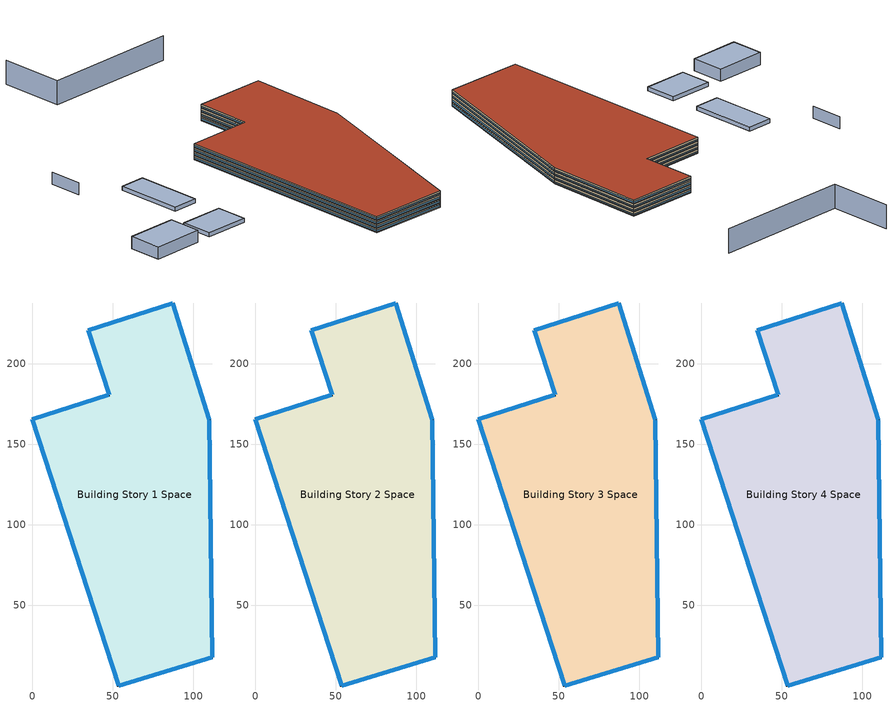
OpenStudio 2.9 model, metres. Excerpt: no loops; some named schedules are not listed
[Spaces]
Building Story 1 Space
 floor ground: 109.88,165.12 111.61,17.73 53.73,0 0,165.55 47.59,180.88 34.63,220.81 87.23,237.76 z0
 wall outside: 111.61,17.73 109.88,165.12 87.23,237.76 34.63,220.81 47.59,180.88 0,165.55 53.73,0 111.61,17.73 z0:3
 window: 53.75,0.01 111.58,17.72 / 111.61,17.76 109.88,165.09 / 0.01,165.52 53.72,0.02 / 34.64,220.79 47.58,180.9 / 47.56,180.87 0.02,165.55 / 87.2,237.75 34.65,220.82 / 109.87,165.14 87.24,237.73 z0.76:1.66
 ceiling adiabatic (Typical IEAD Roof R-31.25): 87.23,237.76 34.63,220.81 47.59,180.88 0,165.55 53.73,0 111.61,17.73 109.88,165.12 z3
Building Story 2 Space
 floor adiabatic (Typical Interior Floor): 109.88,165.12 111.61,17.73 53.73,0 0,165.55 47.59,180.88 34.63,220.81 87.23,237.76 z3
 wall outside: 111.61,17.73 109.88,165.12 87.23,237.76 34.63,220.81 47.59,180.88 0,165.55 53.73,0 111.61,17.73 z3:6
 window: 111.61,17.76 109.88,165.09 / 53.75,0.01 111.58,17.72 / 47.56,180.87 0.02,165.55 / 0.01,165.52 53.72,0.02 / 109.87,165.14 87.24,237.73 / 87.2,237.75 34.65,220.82 / 34.64,220.79 47.58,180.9 z3.76:4.66
 ceiling adiabatic (Typical Interior Ceiling): 87.23,237.76 34.63,220.81 47.59,180.88 0,165.55 53.73,0 111.61,17.73 109.88,165.12 z6
Building Story 3 Space
 floor adiabatic (Typical Insulated Carpeted 8in Slab Floor): 109.88,165.12 111.61,17.73 53.73,0 0,165.55 47.59,180.88 34.63,220.81 87.23,237.76 z6
 wall outside: 111.61,17.73 109.88,165.12 87.23,237.76 34.63,220.81 47.59,180.88 0,165.55 53.73,0 111.61,17.73 z6:9
 window: 111.61,17.76 109.88,165.09 / 53.75,0.01 111.58,17.72 / 34.64,220.79 47.58,180.9 / 87.2,237.75 34.65,220.82 / 109.87,165.14 87.24,237.73 / 47.56,180.87 0.02,165.55 / 0.01,165.52 53.72,0.02 z6.76:7.66
 ceiling adiabatic (Typical IEAD Roof R-31.25): 87.23,237.76 34.63,220.81 47.59,180.88 0,165.55 53.73,0 111.61,17.73 109.88,165.12 z9
Building Story 4 Space
 floor adiabatic (Typical Interior Floor): 109.88,165.12 111.61,17.73 53.73,0 0,165.55 47.59,180.88 34.63,220.81 87.23,237.76 z9
 wall outside: 111.61,17.73 109.88,165.12 87.23,237.76 34.63,220.81 47.59,180.88 0,165.55 53.73,0 111.61,17.73 z9:12
 window: 0.01,165.52 53.72,0.02 / 34.64,220.79 47.58,180.9 / 111.61,17.76 109.88,165.09 / 53.75,0.01 111.58,17.72 / 47.56,180.87 0.02,165.55 / 109.87,165.14 87.24,237.73 / 87.2,237.75 34.65,220.82 z9.76:10.66
 roof outside: 87.23,237.76 34.63,220.81 47.59,180.88 0,165.55 53.73,0 111.61,17.73 109.88,165.12 z12
shading: -96.7,150.22 -104.57,174.1 / -98.57,30.41 -61.58,42.53 / -61.58,42.53 -69.46,66.41 / -69.46,66.41 -106.45,54.29 / -106.45,54.29 -98.57,30.41 z0:9; -25.84,80.27 -58.14,69.69 / -58.14,69.69 -50.6,46.85 / -50.6,46.85 -18.3,57.43 / -18.3,57.43 -25.84,80.27 / -51.51,95.22 -32.75,101.37 / -32.75,101.37 -48.51,149.12 / -48.51,149.12 -67.26,142.98 / -67.26,142.98 -51.51,95.22 z0:3; -55.19,335.85 -39.94,289.65 / -39.94,289.65 58.52,321.9 z0:18; -61.58,42.53 -98.57,30.41 -106.45,54.29 -69.46,66.41 z0; -69.46,66.41 -106.45,54.29 -98.57,30.41 -61.58,42.53 z9; -50.6,46.85 -58.14,69.69 -25.84,80.27 -18.3,57.43 z0; -18.3,57.43 -25.84,80.27 -58.14,69.69 -50.6,46.85 z3; -32.75,101.37 -51.51,95.22 -67.26,142.98 -48.51,149.12 z0; -48.51,149.12 -67.26,142.98 -51.51,95.22 -32.75,101.37 z3
[Site]
Buffalo Niagara Intl Ap_NY_USA: Latitude {deg}=42.8132; Longitude {deg}=-78.8479; Time Zone {hr}=-5; Elevation {m}=215; Terrain=City
[Site:WaterMainsTemperature]
Calculation Method=Correlation; Annual Average Outdoor Air Temperature {C}=8.96667; Maximum Difference In Monthly Average Outdoor Air Temperatures {deltaC}=26.2
[SizingPeriod:DesignDay] Barometric Pressure {Pa}=98769; Sky Clearness=0; Rain Indicator=0; Snow Indicator=0; Day of Month=21; Daylight Saving Time Indicator=0; Humidity Indicating Type=Wetbulb; Dry-Bulb Temperature Range Modifier Type=DefaultMultipliers
Name | Maximum Dry-Bulb Temperature {C} | Daily Dry-Bulb Temperature Range {deltaC} | Humidity Indicating Conditions at Maximum Dry-Bulb | Wind Speed {m/s} | Wind Direction {deg} | Month | Day Type | Solar Model Indicator | ASHRAE Taub | ASHRAE Taud
Buffalo Niagara Intl Ap Ann Clg .4% Condns DB=>MWB 1 | 30.3 | 9.3 | 21.8 | 5.7 | 240 | 7 | SummerDesignDay | ASHRAETau | 0.462 | 2.001
Buffalo Niagara Intl Ap Ann Clg .4% Condns WB=>MDB 1 | 27.8 | 9.3 | 23.8 | 5.7 | 240 | 7 | SummerDesignDay | ASHRAETau | 0.462 | 2.001
Buffalo Niagara Intl Ap Ann Htg 99.6% Condns DB 1 | -16.3 | 0 | -16.3 | 5.1 | 270 | 1 | WinterDesignDay | ASHRAEClearSky
[ClimateZones]
Climate Zone Institution Name 1=ASHRAE; Climate Zone Document Name 1=ANSI/ASHRAE Standard 169; Climate Zone Document Year 1=2006; Climate Zone Value 1=6A
[Site:GroundTemperature:BuildingSurface]
19.527, 19.502, 19.536, 19.598, 20.002, 21.64, 22.225, 22.375, 21.449, 20.121, 19.802, 19.633
[Building]
Mixed_use 1: Nominal Floor to Floor Height {m}=3; Default Construction Set=Res 90.1-2013 - Office - ASHRAE 169-2013-6A; Standards Number of Stories=4; Standards Number of Above Ground Stories=4; Standards Building Type=FullServiceRestaurant
[DefaultConstructionSet]
Res 90.1-2013 - Office - ASHRAE 169-2013-6A: Default Exterior Surface Constructions=Default Surface Constructions 1; Default Interior Surface Constructions=Default Surface Constructions 2; Default Ground Contact Surface Constructions=Default Surface Constructions 3; Default Exterior SubSurface Constructions=Default Sub Surface Constructions 1; Default Interior SubSurface Constructions=Default Sub Surface Constructions 2; Interior Partition Construction=Typical Interior Partition
[DefaultSurfaceConstructions]
Name | Floor Construction | Wall Construction | Roof Ceiling Construction
Default Surface Constructions 1 | Typical Insulated Exterior Mass Floor R-19.61 | Typical Insulated Exterior Mass Wall R-12.5 | Typical IEAD Roof R-31.25
Default Surface Constructions 2 | Typical Interior Floor | Typical Interior Wall | Typical Interior Ceiling
Default Surface Constructions 3 | Typical Insulated Carpeted 8in Slab Floor | Typical Insulated Basement Mass Wall
[Construction]
Typical Insulated Exterior Mass Floor R-19.61: Typical Insulation R-17.04, 4 in. Normalweight Concrete Floor, Typical Carpet Pad
Typical Insulated Exterior Mass Wall R-12.5: 1IN Stucco, 8IN CONCRETE HW RefBldg, Typical Insulation R-10.11, 1/2IN Gypsum
Typical IEAD Roof R-31.25: Roof Membrane, Typical Insulation R-30.13, Metal Roof Surface
Typical Interior Floor: 100mm Normalweight concrete floor, CP02 CARPET PAD
Typical Interior Wall: G01 13mm gypsum board, G01 13mm gypsum board
Typical Interior Ceiling: CP02 CARPET PAD, 100mm Normalweight concrete floor
Typical Insulated Carpeted 8in Slab Floor: 8 in. Normalweight Concrete Floor, Typical Carpet Pad
Typical Insulated Basement Mass Wall: 8 in. Concrete Block Basement Wall
U 0.48 SHGC 0.40 Dbl Ref-D Clr 6mm/13mm: REF D CLEAR 6MM, AIR 13MM, CLEAR 6MM
Typical Insulated Metal Door R-2.0: F08 Metal surface, Typical Insulation R-1.15
U 0.44 SHGC 0.26 Dbl Ref-B-H Clr 6mm/13mm Air: REF B CLEAR HI 6MM, AIR 13MM, CLEAR 6MM
Typical Overhead Door R-2.0: Typical Insulation R-1.15 1
Window_U_0.50_SHGC_0.40_Skylight_Frame_Width_0.430_in: Glass_2052_LayerAvg, Gap_1_W_0_0038, Glass_2027F_LayerAvg
Typical Interior Window: Clear 3mm
Typical Interior Door; Typical Interior Partition: G05 25mm wood
InteriorFurnishings 1: Std Wood 6inch 1
InteriorFurnishings 2: Std Wood 6inch 2
[Material:NoMass] Roughness=Smooth; Thermal Absorptance=0.9; Solar Absorptance=0.7
Name | Thermal Resistance {m2-K/W} | Visible Absorptance
Typical Insulation R-17.04 | 3.00072 | 0.7
Typical Carpet Pad; CP02 CARPET PAD | 0.21648 | 0.8
Typical Insulation R-10.11 | 1.78074 | 0.7
Typical Insulation R-30.13 | 5.30668 | 0.7
Typical Insulation R-1.15 | 0.202509 | 0.7
Typical Insulation R-1.15 1 | 0.202527 | 0.7
[Material]
Name | Roughness | Thickness {m} | Conductivity {W/m-K} | Density {kg/m3} | Specific Heat {J/kg-K} | Thermal Absorptance | Solar Absorptance | Visible Absorptance
4 in. Normalweight Concrete Floor | MediumRough | 0.1016 | 2.31 | 2322 | 832 | 0.9 | 0.7 | 0.7
1IN Stucco | Smooth | 0.0253 | 0.6918 | 1858 | 837 | 0.9 | 0.7 | 0.92
8IN CONCRETE HW RefBldg | Rough | 0.2032 | 1.311 | 2240 | 836.8 | 0.9 | 0.7 | 0.7
1/2IN Gypsum | Smooth | 0.0127 | 0.16 | 784.9 | 830 | 0.9 | 0.4 | 0.4
Roof Membrane | VeryRough | 0.0095 | 0.16 | 1121.29 | 1460 | 0.9 | 0.7 | 0.7
Metal Roof Surface; F08 Metal surface | Smooth | 0.0008 | 45.28 | 7824 | 500 | 0.9 | 0.7 | 0.7
100mm Normalweight concrete floor | MediumRough | 0.1016 | 2.31045 | 2322 | 832.557 |  | 0 | 0
G01 13mm gypsum board | Smooth | 0.0127 | 0.160031 | 800.001 | 1090.73 | 0.9 | 0.7 | 0.5
8 in. Normalweight Concrete Floor | MediumRough | 0.2032 | 2.31 | 2322 | 832 | 0.9 | 0.7 | 0.7
8 in. Concrete Block Basement Wall | MediumRough | 0.2032 | 1.326 | 1842 | 912 | 0.9 | 0.7 | 0.7
G05 25mm wood | MediumSmooth | 0.0254 | 0.15 | 608 | 1630 | 0.9 | 0.5 | 0.5
Std Wood 6inch 1; Std Wood 6inch 2 | MediumSmooth | 0.15 | 0.12 | 540 | 1210 | 0.9 | 0.7 | 0.7
[DefaultSubSurfaceConstructions]
Name | Fixed Window Construction | Operable Window Construction | Door Construction | Glass Door Construction | Overhead Door Construction | Skylight Construction | Tubular Daylight Dome Construction | Tubular Daylight Diffuser Construction
Default Sub Surface Constructions 1 | U 0.48 SHGC 0.40 Dbl Ref-D Clr 6mm/13mm | U 0.48 SHGC 0.40 Dbl Ref-D Clr 6mm/13mm | Typical Insulated Metal Door R-2.0 | U 0.44 SHGC 0.26 Dbl Ref-B-H Clr 6mm/13mm Air | Typical Overhead Door R-2.0 | Window_U_0.50_SHGC_0.40_Skylight_Frame_Width_0.430_in | Typical Interior Window | Typical Interior Window
Default Sub Surface Constructions 2 | Typical Interior Window | Typical Interior Window | Typical Interior Door
[WindowMaterial:Glazing] Optical Data Type=SpectralAverage; Infrared Transmittance at Normal Incidence=0; Dirt Correction Factor for Solar and Visible Transmittance=1; Solar Diffusing=No
Name | Thickness {m} | Solar Transmittance at Normal Incidence | Front Side Solar Reflectance at Normal Incidence | Back Side Solar Reflectance at Normal Incidence | Visible Transmittance at Normal Incidence | Front Side Visible Reflectance at Normal Incidence | Back Side Visible Reflectance at Normal Incidence | Front Side Infrared Hemispherical Emissivity | Back Side Infrared Hemispherical Emissivity | Conductivity {W/m-K}
REF D CLEAR 6MM | 0.006 | 0.429 | 0.308 | 0.379 | 0.334 | 0.453 | 0.505 | 0.84 | 0.82 | 0.9
CLEAR 6MM | 0.006 | 0.775 | 0.071 | 0.071 | 0.881 | 0.08 | 0.08 | 0.84 | 0.84 | 0.9
REF B CLEAR HI 6MM | 0.006 | 0.24 | 0.16 | 0.32 | 0.3 | 0.16 | 0.29 | 0.84 | 0.6 | 0.9
Glass_2052_LayerAvg | 0.00837 | 0.507767 | 0.054228 | 0.0544931 | 0.586833 | 0.05805 | 0.058397 | 0.84 | 0.84 | 1
Glass_2027F_LayerAvg | 0.004 | 0.369744 | 0.470069 | 0.340935 | 0.765222 | 0.0546 | 0.073741 | 0.03675 | 0.84 | 1
Clear 3mm | 0.003 | 0.837 | 0.075 | 0.075 | 0.898 | 0.081 | 0.081 | 0.84 | 0.84 | 0.9
[WindowMaterial:Gas] Gas Type=Air
Name | Thickness {m}
AIR 13MM | 0.0127
Gap_1_W_0_0038 | 0.0038
[People:Definition] Number of People Calculation Method=People/Area; Fraction Radiant=0.3; Enable ASHRAE 55 Comfort Warnings=Yes; Mean Radiant Temperature Calculation Type=ZoneAveraged; Thermal Comfort Model Type 1=Fanger
Name | People per Space Floor Area {person/m2}
FullServiceRestaurant Dining People Definition | 0.753474
FullServiceRestaurant Kitchen People Definition; Office WholeBuilding - Lg Office People Definition | 0.0538196
[Lights:Definition] Design Level Calculation Method=Watts/Area; Fraction Radiant=0.7; Fraction Visible=0.2; Return Air Fraction=0
Name | Watts per Space Floor Area {W/m2}
FullServiceRestaurant Dining Lights Definition | 9.57988
FullServiceRestaurant Kitchen Lights Definition | 13.0243
Office WholeBuilding - Lg Office Lights Definition; Office OfficeLarge Main Data Center Lights Definition; Office OfficeLarge Data Center Lights Definition | 8.82641
[ElectricEquipment:Definition] Design Level Calculation Method=Watts/Area
Name | Watts per Space Floor Area {W/m2} | Fraction Latent | Fraction Radiant | Fraction Lost
FullServiceRestaurant Dining Elec Equip Definition | 64.9279 | 0.25 | 0.3 | 0
FullServiceRestaurant Kitchen Elec Equip Definition | 403.97 | 0.25 | 0.3 | 0.2
Office WholeBuilding - Lg Office Elec Equip Definition | 8.07007 | 0 | 0.5 | 0
Office OfficeLarge Main Data Center Elec Equip Definition | 484.376 | 0 | 0.5 | 0
Office OfficeLarge Data Center Elec Equip Definition | 215.278 | 0 | 0.5 | 0
Elevator Lights 1 - pre-normalized value was 32 W. | 0.00185166 |  | 0.5
Elevator Lift Motor 1 - pre-normalized value was 16055 W. | 0.919002 |  | 0 | 1
Elevator Fan 1 - pre-normalized value was 31 W. | 0.00177204 |  | 0.5
[DesignSpecification:OutdoorAir] Outdoor Air Method=Sum; Outdoor Air Flow per Person {m3/s-person}=0; Outdoor Air Flow Rate {m3/s}=0; Outdoor Air Flow Air Changes per Hour {1/hr}=0
Name | Outdoor Air Flow per Floor Area {m3/s-m2}
Blended OA | 0.000409087
Blended OA 1 | 0.0004318
Blended OA 2 | 0.00223022
Blended OA 3 | 0.0035814
[DefaultScheduleSet]
Story Top Blended Space Type Schedule Set; Story Mid2 Blended Space Type Schedule Set; Story Mid Blended Space Type Schedule Set; Story Ground Blended Space Type Schedule Set
[GasEquipment:Definition]
FullServiceRestaurant Kitchen Gas Equip Definition: Design Level Calculation Method=Watts/Area; Watts per Space Floor Area {W/m2}=649.246; Fraction Latent=0.1; Fraction Radiant=0.2; Fraction Lost=0.7
[SpaceInfiltration:DesignFlowRate] Schedule=Always On Discrete; Design Flow Rate Calculation Method=Flow/ExteriorArea; Constant Term Coefficient=0; Temperature Term Coefficient=0; Velocity Term Coefficient=0.224; Velocity Squared Term Coefficient=0
Name | Space or SpaceType | Flow per Exterior Surface Area {m3/s-m2}
FullServiceRestaurant Dining A  - Story Mid2 Infiltration; FullServiceRestaurant Dining C  - Story Mid2 Infiltration | Story Mid2 Blended Space Type | 7.28183e-05
FullServiceRestaurant Dining A  - Story Top Infiltration; FullServiceRestaurant Dining C  - Story Top Infiltration | Story Top Blended Space Type | 1.38719e-05
FullServiceRestaurant Dining A end_a - Story Top Infiltration; FullServiceRestaurant Dining A end_b - Story Top Infiltration; FullServiceRestaurant Dining C end_a - Story Top Infiltration; FullServiceRestaurant Dining C end_b - Story Top Infiltration | Story Top Blended Space Type | 8.30486e-07
FullServiceRestaurant Dining A end_b - Story Mid2 Infiltration; FullServiceRestaurant Dining C end_b - Story Mid2 Infiltration; FullServiceRestaurant Kitchen A end_a - Story Mid2 Infiltration; FullServiceRestaurant Kitchen C end_a - Story Mid2 Infiltration | Story Mid2 Blended Space Type | 9.65194e-06
FullServiceRestaurant Dining B end_a - Story Top Infiltration; FullServiceRestaurant Dining B end_b - Story Top Infiltration | Story Top Blended Space Type | 8.97113e-06
FullServiceRestaurant Dining B end_b - Story Mid2 Infiltration; FullServiceRestaurant Kitchen B end_a - Story Mid2 Infiltration | Story Mid2 Blended Space Type | 0.000104263
FullServiceRestaurant Kitchen A  - Story Mid2 Infiltration; FullServiceRestaurant Kitchen C  - Story Mid2 Infiltration | Story Mid2 Blended Space Type | 8.84018e-05
Office WholeBuilding - Lg Office A  - Story Ground Infiltration; Office WholeBuilding - Lg Office C  - Story Ground Infiltration | Story Ground Blended Space Type | 0.000157058
Office WholeBuilding - Lg Office A  - Story Mid Infiltration; Office WholeBuilding - Lg Office C  - Story Mid Infiltration | Story Mid Blended Space Type | 0.00016122
Office WholeBuilding - Lg Office A end_a - Story Ground Infiltration; Office WholeBuilding - Lg Office C end_a - Story Ground Infiltration | Story Ground Blended Space Type | 9.65194e-06
Office WholeBuilding - Lg Office A end_a - Story Mid Infiltration; Office WholeBuilding - Lg Office A end_b - Story Mid Infiltration; Office WholeBuilding - Lg Office C end_a - Story Mid Infiltration; Office WholeBuilding - Lg Office C end_b - Story Mid Infiltration | Story Mid Blended Space Type | 9.65194e-06
Office WholeBuilding - Lg Office B end_a - Story Ground Infiltration | Story Ground Blended Space Type | 0.000104263
Office WholeBuilding - Lg Office B end_a - Story Mid Infiltration; Office WholeBuilding - Lg Office B end_b - Story Mid Infiltration | Story Mid Blended Space Type | 0.000104263
[ElectricEquipment]
Name | Electric Equipment Definition | Space or SpaceType | Schedule | Multiplier
35 Elevator Lift Motors | Elevator Lift Motor 1 - pre-normalized value was 16055 W. | Story Ground Blended Space Type | Elevator Schedule 1 | 35
35 Elevator Fans | Elevator Fan 1 - pre-normalized value was 31 W. | Story Ground Blended Space Type | Elevator Schedule 3 | 35
35 Elevator Lights | Elevator Lights 1 - pre-normalized value was 32 W. | Story Ground Blended Space Type | Elevator Schedule 2 | 35
Office WholeBuilding - Lg Office Elec Equip 1 | Office WholeBuilding - Lg Office Elec Equip Definition | Story Ground Blended Space Type | OfficeLarge BLDG_EQUIP_SCH | 0.9474
Office OfficeLarge Data Center Elec Equip 1 | Office OfficeLarge Data Center Elec Equip Definition | Story Ground Blended Space Type | DataCenter_EQUIP_SCH | 0.0188
Office OfficeLarge Main Data Center Elec Equip 1 | Office OfficeLarge Main Data Center Elec Equip Definition | Story Ground Blended Space Type | DataCenter_EQUIP_SCH | 0.0338
Office WholeBuilding - Lg Office Elec Equip 2 | Office WholeBuilding - Lg Office Elec Equip Definition | Story Mid Blended Space Type | OfficeLarge BLDG_EQUIP_SCH | 1
FullServiceRestaurant Kitchen Elec Equip 1 | FullServiceRestaurant Kitchen Elec Equip Definition | Story Mid2 Blended Space Type | RestaurantSitDown BLDG_EQUIP_SCH | 0.5456
FullServiceRestaurant Dining Elec Equip 1 | FullServiceRestaurant Dining Elec Equip Definition | Story Mid2 Blended Space Type | RestaurantSitDown BLDG_EQUIP_SCH | 0.4544
FullServiceRestaurant Dining Elec Equip 2 | FullServiceRestaurant Dining Elec Equip Definition | Story Top Blended Space Type | RestaurantSitDown BLDG_EQUIP_SCH | 1
[Exterior:Lights:Definition]
Name | Design Level {W}
Parking Areas and Drives Def (W/ft^2) | 0.1
Building Facades Def (W/ft^2) | 0.15
Main Entries Def (W/ft) | 30
Other Doors Def (W/ft) | 20
[Exterior:Lights] Control Option=AstronomicalClock
Name | Exterior Lights Definition | Schedule | Multiplier
Parking Areas and Drives | Parking Areas and Drives Def (W/ft^2) | Schedule Ruleset 2 | 1.76885e+06
Building Facades | Building Facades Def (W/ft^2) | Schedule Ruleset 1 | 17703.4
Main Entries | Main Entries Def (W/ft) | Schedule Ruleset 2 | 75.2184
Other Doors | Other Doors Def (W/ft) | Schedule Ruleset 2 | 225.6552
[ThermostatSetpoint:DualSetpoint]
Name | Heating Setpoint Temperature Schedule | Cooling Setpoint Temperature Schedule
Story Top Blended Space Type Thermostat | RestaurantSitDown HTGSETP_SCH_NO_OPTIMUM | RestaurantSitDown CLGSETP_SCH_NO_OPTIMUM
Story Mid2 Blended Space Type Thermostat | RestaurantSitDown HTGSETP_KITCHEN_SCH_NO_OPTIMUM | RestaurantSitDown CLGSETP_KITCHEN_SCH_NO_OPTIMUM
Story Mid Blended Space Type Thermostat; Story Ground Blended Space Type Thermostat | OfficeLarge HTGSETP_SCH_YES_OPTIMUM | OfficeLarge CLGSETP_SCH_NO_SETBACK
[InternalMass:Definition] Design Level Calculation Method=SurfaceArea/Area; Surface Area per Space Floor Area=2
Name | Construction
Internal Mass Definition 2 | InteriorFurnishings 1
Internal Mass Definition 3 | InteriorFurnishings 2
[InternalMass]
Name | Internal Mass Definition | Space or SpaceType | Multiplier
FullServiceRestaurant Dining C end_b - Story Top Mass; FullServiceRestaurant Dining C end_a - Story Top Mass; FullServiceRestaurant Dining A end_a - Story Top Mass; FullServiceRestaurant Dining A end_b - Story Top Mass | Internal Mass Definition 2 | Story Top Blended Space Type | 0.00119652
FullServiceRestaurant Dining B end_a - Story Top Mass; FullServiceRestaurant Dining B end_b - Story Top Mass | Internal Mass Definition 2 | Story Top Blended Space Type | 0.0258501
FullServiceRestaurant Dining C end_b - Story Mid2 Mass; FullServiceRestaurant Kitchen C end_a - Story Mid2 Mass; FullServiceRestaurant Kitchen A end_a - Story Mid2 Mass; FullServiceRestaurant Dining A end_b - Story Mid2 Mass | Internal Mass Definition 2 | Story Mid2 Blended Space Type | 0.00119652
FullServiceRestaurant Dining B end_b - Story Mid2 Mass; FullServiceRestaurant Kitchen B end_a - Story Mid2 Mass | Internal Mass Definition 2 | Story Mid2 Blended Space Type | 0.0258501
FullServiceRestaurant Dining C  - Story Mid2 Mass; FullServiceRestaurant Dining A  - Story Mid2 Mass | Internal Mass Definition 2 | Story Mid2 Blended Space Type | 0.018054
FullServiceRestaurant Kitchen C  - Story Mid2 Mass; FullServiceRestaurant Kitchen A  - Story Mid2 Mass | Internal Mass Definition 2 | Story Mid2 Blended Space Type | 0.0219177
FullServiceRestaurant Dining B  - Story Top Mass | Internal Mass Definition 2 | Story Top Blended Space Type | 0.86357
Office WholeBuilding - Lg Office A end_b - Story Mid Mass; Office WholeBuilding - Lg Office C end_a - Story Mid Mass; Office WholeBuilding - Lg Office C end_b - Story Mid Mass; Office WholeBuilding - Lg Office A end_a - Story Mid Mass | Internal Mass Definition 2 | Story Mid Blended Space Type | 0.00119652
Office WholeBuilding - Lg Office C  - Story Mid Mass; Office WholeBuilding - Lg Office A  - Story Mid Mass | Internal Mass Definition 2 | Story Mid Blended Space Type | 0.0399717
Office WholeBuilding - Lg Office B  - Story Mid Mass | Internal Mass Definition 2 | Story Mid Blended Space Type | 0.86357
Office OfficeLarge Data Center A  - Story Ground Mass; Office OfficeLarge Data Center C  - Story Ground Mass | Internal Mass Definition 2 | Story Ground Blended Space Type | 0.000796458
Office WholeBuilding - Lg Office B end_a - Story Mid Mass; Office WholeBuilding - Lg Office B end_b - Story Mid Mass | Internal Mass Definition 2 | Story Mid Blended Space Type | 0.0258501
FullServiceRestaurant Dining A  - Story Top Mass; FullServiceRestaurant Dining C  - Story Top Mass | Internal Mass Definition 2 | Story Top Blended Space Type | 0.0399717
FullServiceRestaurant Dining B  - Story Mid2 Mass | Internal Mass Definition 2 | Story Mid2 Blended Space Type | 0.390049
Office OfficeLarge Main Data Center C  - Story Ground Mass; Office OfficeLarge Main Data Center A  - Story Ground Mass | Internal Mass Definition 2 | Story Ground Blended Space Type | 0.00143193
Office WholeBuilding - Lg Office B  - Story Ground Mass | Internal Mass Definition 2 | Story Ground Blended Space Type | 0.841277
FullServiceRestaurant Kitchen B  - Story Mid2 Mass | Internal Mass Definition 2 | Story Mid2 Blended Space Type | 0.473521
Office WholeBuilding - Lg Office A  - Story Ground Mass; Office WholeBuilding - Lg Office C  - Story Ground Mass | Internal Mass Definition 2 | Story Ground Blended Space Type | 0.0389399
Office WholeBuilding - Lg Office B end_a - Story Ground Mass | Internal Mass Definition 2 | Story Ground Blended Space Type | 0.0258501
Office OfficeLarge Main Data Center B  - Story Ground Mass | Internal Mass Definition 2 | Story Ground Blended Space Type | 0.0309361
Office WholeBuilding - Lg Office C end_a - Story Ground Mass; Office WholeBuilding - Lg Office A end_a - Story Ground Mass | Internal Mass Definition 2 | Story Ground Blended Space Type | 0.00119652
Office OfficeLarge Data Center B  - Story Ground Mass | Internal Mass Definition 2 | Story Ground Blended Space Type | 0.0172071
Building Story 2 Space Mass | Internal Mass Definition 3 | Building Story 2 Space | 1
Building Story 4 Space Mass | Internal Mass Definition 3 | Building Story 4 Space | 1
Building Story 3 Space Mass | Internal Mass Definition 3 | Building Story 3 Space | 1
Building Story 1 Space Mass | Internal Mass Definition 3 | Building Story 1 Space | 1
[People] Work Efficiency Schedule=Work Efficiency Schedule; Clothing Insulation Schedule=Clothing Schedule; Air Velocity Schedule=Air Velocity Schedule
Name | People Definition | Space or SpaceType | Number of People Schedule | Activity Level Schedule | Multiplier
Office WholeBuilding - Lg Office People 1 | Office WholeBuilding - Lg Office People Definition | Story Ground Blended Space Type | OfficeLarge BLDG_OCC_SCH | OfficeLarge ACTIVITY_SCH | 0.9474
Office WholeBuilding - Lg Office People 2 | Office WholeBuilding - Lg Office People Definition | Story Mid Blended Space Type | OfficeLarge BLDG_OCC_SCH | OfficeLarge ACTIVITY_SCH | 1
FullServiceRestaurant Kitchen People 1 | FullServiceRestaurant Kitchen People Definition | Story Mid2 Blended Space Type | RestaurantSitDown BLDG_OCC_SCH | RestaurantSitDown ACTIVITY_SCH | 0.5456
FullServiceRestaurant Dining People 1 | FullServiceRestaurant Dining People Definition | Story Mid2 Blended Space Type | RestaurantSitDown BLDG_OCC_SCH | RestaurantSitDown ACTIVITY_SCH | 0.4544
FullServiceRestaurant Dining People 2 | FullServiceRestaurant Dining People Definition | Story Top Blended Space Type | RestaurantSitDown BLDG_OCC_SCH | RestaurantSitDown ACTIVITY_SCH | 1
[Lights] Fraction Replaceable=1
Name | Lights Definition | Space or SpaceType | Schedule | Multiplier
Office WholeBuilding - Lg Office Lights 1 | Office WholeBuilding - Lg Office Lights Definition | Story Ground Blended Space Type | OfficeLarge BLDG_LIGHT_SCH_2013 | 0.9474
Office OfficeLarge Data Center Lights 1 | Office OfficeLarge Data Center Lights Definition | Story Ground Blended Space Type | OfficeLarge BLDG_LIGHT_SCH_2013 | 0.0188
Office OfficeLarge Main Data Center Lights 1 | Office OfficeLarge Main Data Center Lights Definition | Story Ground Blended Space Type | OfficeLarge BLDG_LIGHT_SCH_2013 | 0.0338
Office WholeBuilding - Lg Office Lights 2 | Office WholeBuilding - Lg Office Lights Definition | Story Mid Blended Space Type | OfficeLarge BLDG_LIGHT_SCH_2013 | 1
FullServiceRestaurant Kitchen Lights 1 | FullServiceRestaurant Kitchen Lights Definition | Story Mid2 Blended Space Type | RestaurantSitDown BLDG_LIGHT_KITCHEN_SCH_2010_2013 | 0.5456
FullServiceRestaurant Dining Lights 1 | FullServiceRestaurant Dining Lights Definition | Story Mid2 Blended Space Type | RestaurantSitDown BLDG_LIGHT_DINING_SCH_2013 | 0.4544
FullServiceRestaurant Dining Lights 2 | FullServiceRestaurant Dining Lights Definition | Story Top Blended Space Type | RestaurantSitDown BLDG_LIGHT_DINING_SCH_2013 | 1
[GasEquipment]
FullServiceRestaurant Kitchen Gas Equip 1: Gas Equipment Definition=FullServiceRestaurant Kitchen Gas Equip Definition; Space or SpaceType=Story Mid2 Blended Space Type; Schedule=RestaurantSitDown Rest_GAS_EQUIP_SCH; Multiplier=0.5456
[SpaceType]
Name | Default Schedule Set | Design Specification Outdoor Air Object | Standards Building Type | Standards Space Type
Story Ground Blended Space Type | Story Ground Blended Space Type Schedule Set | Blended OA | Office | WholeBuilding - Lg Office
Story Mid Blended Space Type | Story Mid Blended Space Type Schedule Set | Blended OA 1 | Office | WholeBuilding - Lg Office
Story Mid2 Blended Space Type | Story Mid2 Blended Space Type Schedule Set | Blended OA 2 | FullServiceRestaurant | Kitchen
Story Top Blended Space Type | Story Top Blended Space Type Schedule Set | Blended OA 3 | FullServiceRestaurant | Dining
[Space]
Name | Space Type | Building Story | Thermal Zone
Building Story 1 Space | Story Top Blended Space Type | Building Story 1 | Building Story 1 ThermalZone
Building Story 2 Space | Story Mid Blended Space Type | Building Story 2 | Building Story 2 ThermalZone
Building Story 3 Space | Story Mid2 Blended Space Type | Building Story 3 | Building Story 3 ThermalZone
Building Story 4 Space | Story Ground Blended Space Type | Building Story 4 | Building Story 4 ThermalZone
[BuildingStory]
Building Story 1; Building Story 2; Building Story 3; Building Story 4
[ThermalZone] Use Ideal Air Loads=No
Name | Primary Daylighting Control | Fraction of Zone Controlled by Primary Daylighting Control | Secondary Daylighting Control | Fraction of Zone Controlled by Secondary Daylighting Control | Thermostat
Building Story 1 ThermalZone | Building Story 1 Space Daylt Sensor 1 | 0.057 | Building Story 1 Space Daylt Sensor 2 | 0.141 | Story Top Blended Space Type Thermostat
Building Story 2 ThermalZone | Building Story 2 Space Daylt Sensor 1 | 0.039 | Building Story 2 Space Daylt Sensor 2 | 0.045 | Story Mid Blended Space Type Thermostat
Building Story 3 ThermalZone | Building Story 3 Space Daylt Sensor 1 | 0.057 | Building Story 3 Space Daylt Sensor 2 | 0.141 | Story Mid2 Blended Space Type Thermostat
Building Story 4 ThermalZone | Building Story 4 Space Daylt Sensor 1 | 0.039 | Building Story 4 Space Daylt Sensor 2 | 0.045 | Story Ground Blended Space Type Thermostat
[Daylighting:Control] Lighting Control Type=Stepped; Minimum Input Power Fraction for Continuous Dimming Control=0.3; Minimum Light Output Fraction for Continuous Dimming Control=0.2; Number of Stepped Control Steps=3; Probability Lighting will be Reset When Needed in Manual Stepped Control=1; Maximum Allowable Discomfort Glare Index=22
Name | Space | Position X-Coordinate {m} | Position Y-Coordinate {m} | Position Z-Coordinate {m} | Illuminance Setpoint {lux}
Building Story 1 Space Daylt Sensor 1 | Building Story 1 Space | 82.3453 | 9.91474 | 0.762 | 300
Building Story 1 Space Daylt Sensor 2 | Building Story 1 Space | 82.019 | 10.9799 | 0.762 | 300
Building Story 2 Space Daylt Sensor 1 | Building Story 2 Space | 82.3453 | 9.91474 | 3.762 | 375
Building Story 2 Space Daylt Sensor 2 | Building Story 2 Space | 82.019 | 10.9799 | 3.762 | 375
Building Story 3 Space Daylt Sensor 1 | Building Story 3 Space | 82.3453 | 9.91474 | 6.762 | 375
Building Story 3 Space Daylt Sensor 2 | Building Story 3 Space | 82.019 | 10.9799 | 6.762 | 375
Building Story 4 Space Daylt Sensor 1 | Building Story 4 Space | 82.3453 | 9.91474 | 9.762 | 375
Building Story 4 Space Daylt Sensor 2 | Building Story 4 Space | 82.019 | 10.9799 | 9.762 | 375
[Schedule:Ruleset]
Name | Default Day Schedule | Summer Design Day Schedule | Winter Design Day Schedule
Clothing Schedule | Clothing Schedule Default Winter Clothes
Air Velocity Schedule | Air Velocity Schedule Default
Work Efficiency Schedule | Work Efficiency Schedule Default
RestaurantSitDown BLDG_OCC_SCH | RestaurantSitDown BLDG_OCC_SCH Default | RestaurantSitDown BLDG_OCC_SCH Summer Design Day | RestaurantSitDown BLDG_OCC_SCH Winter Design Day
RestaurantSitDown ACTIVITY_SCH | RestaurantSitDown ACTIVITY_SCH Default | RestaurantSitDown ACTIVITY_SCH Summer Design Day | RestaurantSitDown ACTIVITY_SCH Winter Design Day
RestaurantSitDown BLDG_LIGHT_DINING_SCH_2013 | RestaurantSitDown BLDG_LIGHT_DINING_SCH_2013 Default | RestaurantSitDown BLDG_LIGHT_DINING_SCH_2013 Summer Design Day | RestaurantSitDown BLDG_LIGHT_DINING_SCH_2013 Winter Design Day
RestaurantSitDown BLDG_EQUIP_SCH | RestaurantSitDown BLDG_EQUIP_SCH Default | RestaurantSitDown BLDG_EQUIP_SCH Summer Design Day | RestaurantSitDown BLDG_EQUIP_SCH Winter Design Day
RestaurantSitDown BLDG_LIGHT_KITCHEN_SCH_2010_2013 | RestaurantSitDown BLDG_LIGHT_KITCHEN_SCH_2010_2013 Default | RestaurantSitDown BLDG_LIGHT_KITCHEN_SCH_2010_2013 Summer Design Day | RestaurantSitDown BLDG_LIGHT_KITCHEN_SCH_2010_2013 Winter Design Day
RestaurantSitDown Rest_GAS_EQUIP_SCH | RestaurantSitDown Rest_GAS_EQUIP_SCH Default | RestaurantSitDown Rest_GAS_EQUIP_SCH Summer Design Day | RestaurantSitDown Rest_GAS_EQUIP_SCH Winter Design Day
OfficeLarge BLDG_OCC_SCH | OfficeLarge BLDG_OCC_SCH Default | OfficeLarge BLDG_OCC_SCH Summer Design Day | OfficeLarge BLDG_OCC_SCH Winter Design Day
OfficeLarge ACTIVITY_SCH | OfficeLarge ACTIVITY_SCH Default | OfficeLarge ACTIVITY_SCH Summer Design Day | OfficeLarge ACTIVITY_SCH Winter Design Day
OfficeLarge BLDG_LIGHT_SCH_2013 | OfficeLarge BLDG_LIGHT_SCH_2013 Default | OfficeLarge BLDG_LIGHT_SCH_2013 Summer Design Day | OfficeLarge BLDG_LIGHT_SCH_2013 Winter Design Day
OfficeLarge BLDG_EQUIP_SCH | OfficeLarge BLDG_EQUIP_SCH Default | OfficeLarge BLDG_EQUIP_SCH Summer Design Day | OfficeLarge BLDG_EQUIP_SCH Winter Design Day
DataCenter_EQUIP_SCH | Schedule Day 25 | DataCenter_EQUIP_SCH Summer Design Day 11 | DataCenter_EQUIP_SCH Winter Design Day 11
Elevator Schedule 1 | 42 space(s) Occ Sch Default 1 | 42 space(s) Occ Sch Summer Design Day 1 | 42 space(s) Occ Sch Winter Design Day 1
Elevator Schedule 2 | 42 space(s) Occ Sch Default 2 | 42 space(s) Occ Sch Summer Design Day 2 | 42 space(s) Occ Sch Winter Design Day 2
Elevator Schedule 3 | 42 space(s) Occ Sch Default 3 | 42 space(s) Occ Sch Summer Design Day 3 | 42 space(s) Occ Sch Winter Design Day 3
Schedule Ruleset 1 | Schedule Day 52
Schedule Ruleset 2 | Schedule Day 53
RestaurantSitDown HTGSETP_SCH_NO_OPTIMUM | RestaurantSitDown HTGSETP_SCH_NO_OPTIMUM Default | RestaurantSitDown HTGSETP_SCH_NO_OPTIMUM Summer Design Day | RestaurantSitDown HTGSETP_SCH_NO_OPTIMUM Winter Design Day
RestaurantSitDown CLGSETP_SCH_NO_OPTIMUM | RestaurantSitDown CLGSETP_SCH_NO_OPTIMUM Default | RestaurantSitDown CLGSETP_SCH_NO_OPTIMUM Summer Design Day | RestaurantSitDown CLGSETP_SCH_NO_OPTIMUM Winter Design Day
RestaurantSitDown HTGSETP_KITCHEN_SCH_NO_OPTIMUM | RestaurantSitDown HTGSETP_KITCHEN_SCH_NO_OPTIMUM Default | RestaurantSitDown HTGSETP_KITCHEN_SCH_NO_OPTIMUM Summer Design Day | RestaurantSitDown HTGSETP_KITCHEN_SCH_NO_OPTIMUM Winter Design Day
RestaurantSitDown CLGSETP_KITCHEN_SCH_NO_OPTIMUM | RestaurantSitDown CLGSETP_KITCHEN_SCH_NO_OPTIMUM Default | RestaurantSitDown CLGSETP_KITCHEN_SCH_NO_OPTIMUM Summer Design Day | RestaurantSitDown CLGSETP_KITCHEN_SCH_NO_OPTIMUM Winter Design Day
OfficeLarge HTGSETP_SCH_YES_OPTIMUM | OfficeLarge HTGSETP_SCH_YES_OPTIMUM Default | OfficeLarge HTGSETP_SCH_YES_OPTIMUM Summer Design Day | OfficeLarge HTGSETP_SCH_YES_OPTIMUM Winter Design Day
OfficeLarge CLGSETP_SCH_NO_SETBACK | OfficeLarge CLGSETP_SCH_NO_SETBACK Default | OfficeLarge CLGSETP_SCH_NO_SETBACK Summer Design Day | OfficeLarge CLGSETP_SCH_NO_SETBACK Winter Design Day
[Schedule:Day]
Clothing Schedule Default Winter Clothes; RestaurantSitDown BLDG_OCC_SCH Summer Design Day; RestaurantSitDown BLDG_LIGHT_DINING_SCH_2013 Summer Design Day; RestaurantSitDown BLDG_LIGHT_KITCHEN_SCH_2010_2013 Summer Design Day; OfficeLarge BLDG_LIGHT_SCH_2013 Summer Design Day; OfficeLarge BLDG_EQUIP_SCH Summer Design Day; DataCenter_EQUIP_SCH Summer Design Day 11; 42 space(s) Occ Sch Summer Design Day 1; 42 space(s) Occ Sch Winter Design Day 1; 42 space(s) Occ Sch Summer Design Day 2; 42 space(s) Occ Sch Winter Design Day 2; 42 space(s) Occ Sch Summer Design Day 3; 42 space(s) Occ Sch Winter Design Day 3: 24, 0, 1
Clothing Schedule Summer Clothes: 24, 0, 0.5
Air Velocity Schedule Default: 24, 0, 0.2
Work Efficiency Schedule Default; RestaurantSitDown BLDG_OCC_SCH Winter Design Day; RestaurantSitDown BLDG_LIGHT_DINING_SCH_2013 Winter Design Day; RestaurantSitDown BLDG_EQUIP_SCH Winter Design Day; RestaurantSitDown BLDG_LIGHT_KITCHEN_SCH_2010_2013 Winter Design Day; RestaurantSitDown Rest_GAS_EQUIP_SCH Winter Design Day; OfficeLarge BLDG_OCC_SCH Winter Design Day; OfficeLarge BLDG_LIGHT_SCH_2013 Winter Design Day; OfficeLarge BLDG_EQUIP_SCH Winter Design Day; Schedule Day 25: 24, 0, 0
RestaurantSitDown BLDG_OCC_SCH Default: 1, 0, 0.05, 6, 0, 0, 7, 0, 0.05, 9, 0, 0.5, 11, 0, 0.2, 12, 0, 0.3, 14, 0, 0.5, 15, 0, 0.3, 16, 0, 0.2, 17, 0, 0.25, 18, 0, 0.35, 19, 0, 0.55, 20, 0, 0.65, 21, 0, 0.7, 22, 0, 0.35, 24, 0, 0.2
RestaurantSitDown BLDG_OCC_SCH Sat Day: 1, 0, 0.05, 6, 0, 0, 7, 0, 0.05, 9, 0, 0.5, 10, 0, 0.4, 11, 0, 0.2, 12, 0, 0.45, 14, 0, 0.5, 15, 0, 0.35, 18, 0, 0.3, 19, 0, 0.7, 20, 0, 0.9, 21, 0, 0.7, 22, 0, 0.65, 23, 0, 0.55, 24, 0, 0.35
RestaurantSitDown BLDG_OCC_SCH Wkdy Day: 1, 0, 0.05, 5, 0, 0, 6, 0, 0.05, 7, 0, 0.1, 10, 0, 0.4, 11, 0, 0.2, 12, 0, 0.5, 13, 0, 0.8, 14, 0, 0.7, 15, 0, 0.4, 16, 0, 0.2, 17, 0, 0.25, 18, 0, 0.5, 21, 0, 0.8, 22, 0, 0.5, 23, 0, 0.35, 24, 0, 0.2
RestaurantSitDown ACTIVITY_SCH Default; RestaurantSitDown ACTIVITY_SCH Winter Design Day; RestaurantSitDown ACTIVITY_SCH Summer Design Day; OfficeLarge ACTIVITY_SCH Default; OfficeLarge ACTIVITY_SCH Winter Design Day; OfficeLarge ACTIVITY_SCH Summer Design Day: 24, 0, 120
RestaurantSitDown BLDG_LIGHT_DINING_SCH_2013 Default: 1, 0, 0.1877, 6, 0, 0.15, 8, 0, 0.2816, 10, 0, 0.4693, 16, 0, 0.657, 22, 0, 0.5631, 23, 0, 0.4693, 24, 0, 0.2816
RestaurantSitDown BLDG_LIGHT_DINING_SCH_2013 Sat Day: 1, 0, 0.1877, 6, 0, 0.15, 8, 0, 0.2816, 10, 0, 0.5631, 17, 0, 0.7509, 22, 0, 0.8447, 23, 0, 0.4693, 24, 0, 0.2816
RestaurantSitDown BLDG_LIGHT_DINING_SCH_2013 Wkdy Day: 1, 0, 0.1408, 5, 0, 0.15, 6, 0, 0.1877, 8, 0, 0.3754, 10, 0, 0.5631, 22, 0, 0.8447, 23, 0, 0.4693, 24, 0, 0.2816
RestaurantSitDown BLDG_EQUIP_SCH Default; RestaurantSitDown BLDG_EQUIP_SCH Default|Sat|Wkdy Day; RestaurantSitDown Rest_GAS_EQUIP_SCH Default; RestaurantSitDown Rest_GAS_EQUIP_SCH Default|Sat|Wkdy Day: 1, 0, 0.03, 2, 0, 0.02, 3, 0, 0.03, 4, 0, 0.02, 5, 0, 0.05, 6, 0, 0.12, 7, 0, 0.13, 8, 0, 0.15, 9, 0, 0.18, 10, 0, 0.21, 11, 0, 0.26, 12, 0, 0.29, 13, 0, 0.27, 14, 0, 0.25, 16, 0, 0.23, 18, 0, 0.26, 19, 0, 0.24, 20, 0, 0.22, 21, 0, 0.2, 22, 0, 0.18, 23, 0, 0.09, 24, 0, 0.03
RestaurantSitDown BLDG_EQUIP_SCH Summer Design Day; RestaurantSitDown Rest_GAS_EQUIP_SCH Summer Design Day: 24, 0, 0.29
RestaurantSitDown BLDG_LIGHT_KITCHEN_SCH_2010_2013 Default: 1, 0, 0.16446, 6, 0, 0.15, 8, 0, 0.24669, 10, 0, 0.41115, 16, 0, 0.57561, 22, 0, 0.49338, 23, 0, 0.41115, 24, 0, 0.24669
RestaurantSitDown BLDG_LIGHT_KITCHEN_SCH_2010_2013 Sat Day: 1, 0, 0.16446, 6, 0, 0.15, 8, 0, 0.24669, 10, 0, 0.49338, 17, 0, 0.65784, 22, 0, 0.74007, 23, 0, 0.41115, 24, 0, 0.24669
RestaurantSitDown BLDG_LIGHT_KITCHEN_SCH_2010_2013 Wkdy Day: 1, 0, 0.123345, 5, 0, 0.15, 6, 0, 0.16446, 8, 0, 0.32892, 10, 0, 0.49338, 22, 0, 0.74007, 23, 0, 0.41115, 24, 0, 0.24669
OfficeLarge BLDG_OCC_SCH Default: 6, 0, 0, 18, 0, 0.05, 24, 0, 0
OfficeLarge BLDG_OCC_SCH Sat Day: 6, 0, 0, 8, 0, 0.1, 12, 0, 0.3, 17, 0, 0.1, 19, 0, 0.05, 24, 0, 0
OfficeLarge BLDG_OCC_SCH Summer Design Day: 6, 0, 0, 22, 0, 1, 24, 0, 0.05
OfficeLarge BLDG_OCC_SCH Wkdy Day: 6, 0, 0, 7, 0, 0.1, 8, 0, 0.2, 12, 0, 0.95, 13, 0, 0.5, 17, 0, 0.95, 18, 0, 0.3, 22, 0, 0.1, 24, 0, 0.05
OfficeLarge BLDG_LIGHT_SCH_2013 Default: 5, 0, 0.05, 18, 0, 0.0452801, 24, 0, 0.05
OfficeLarge BLDG_LIGHT_SCH_2013 Sat Day: 6, 0, 0.05, 8, 0, 0.0905601, 12, 0, 0.27168, 17, 0, 0.13584, 19, 0, 0.0452801, 24, 0, 0.05
OfficeLarge BLDG_LIGHT_SCH_2013 Wkdy Day: 5, 0, 0.05, 6, 0, 0.1, 7, 0, 0.0905601, 8, 0, 0.27168, 17, 0, 0.815041, 18, 0, 0.452801, 20, 0, 0.27168, 22, 0, 0.18112, 23, 0, 0.0905601, 24, 0, 0.0452801
OfficeLarge BLDG_EQUIP_SCH Default: 24, 0, 0.3
OfficeLarge BLDG_EQUIP_SCH Sat Day: 6, 0, 0.3, 8, 0, 0.4, 12, 0, 0.5, 17, 0, 0.35, 24, 0, 0.3
OfficeLarge BLDG_EQUIP_SCH Wkdy Day: 8, 0, 0.4, 12, 0, 0.9, 13, 0, 0.8, 17, 0, 0.9, 18, 0, 0.5, 24, 0, 0.4
DataCenter_EQUIP_SCH Winter Design Day 11: 24, 0, 0.25
42 space(s) Occ Sch Default 1: 1, 0, 0.0582239, 4, 0, 0, 5, 0, 0.0582239, 6, 0, 0.0690704, 7, 0, 0.36019, 8, 0, 0.0813489, 9, 0, 0, 10, 0, 0.232895, 11, 0, 0.349343, 12, 0, 0.300534, 13, 0, 0.0676384, 14, 0, 0.349343, 15, 0, 0.232895, 16, 0, 0.0582239, 17, 0, 0.220617, 18, 0, 0.32765, 20, 0, 0, 21, 0, 0.349343, 22, 0, 0.180095, 23, 0, 0.174672, 24, 0, 0
42 space(s) Occ Sch Sunday 1: 1, 0, 0.0582239, 5, 0, 0, 6, 0, 0.0636471, 7, 0, 0.524015, 8, 0, 0, 9, 0, 0.349343, 10, 0, 0, 11, 0, 0.116448, 12, 0, 0.232895, 13, 0, 0, 14, 0, 0.232895, 15, 0, 0.116448, 16, 0, 0.0582239, 17, 0, 0.116448, 18, 0, 0.227472, 19, 0, 0.116448, 20, 0, 0.0582239, 21, 0, 0.407567, 22, 0, 0.174672, 24, 0, 0
42 space(s) Occ Sch Saturday 1: 1, 0, 0.0582239, 5, 0, 0, 6, 0, 0.0690704, 7, 0, 0.524015, 8, 0, 0.021693, 9, 0, 0.116448, 10, 0, 0.232895, 11, 0, 0.291119, 12, 0, 0.0365308, 13, 0, 0, 14, 0, 0.174672, 15, 0, 0.0582239, 16, 0, 0, 17, 0, 0.00542326, 18, 0, 0.465791, 19, 0, 0.227472, 20, 0, 0.232895, 21, 0, 0.0582239, 22, 0, 0.116448, 23, 0, 0.232895, 24, 0, 0
42 space(s) Occ Sch Default 2; 42 space(s) Occ Sch Default 3: 1, 0, 1, 4, 0, 0, 5, 0, 1, 6, 0, 1, 7, 0, 1, 8, 0, 1, 9, 0, 0, 10, 0, 1, 11, 0, 1, 12, 0, 1, 13, 0, 1, 14, 0, 1, 15, 0, 1, 16, 0, 1, 17, 0, 1, 18, 0, 1, 20, 0, 0, 21, 0, 1, 22, 0, 1, 23, 0, 1, 24, 0, 0
Schedule Day 52: 6, 0, 0, 24, 0, 1
Schedule Day 53: 6, 0, 0.7, 24, 0, 1
RestaurantSitDown HTGSETP_SCH_NO_OPTIMUM Default; RestaurantSitDown HTGSETP_SCH_NO_OPTIMUM Default|Sat|Wkdy Day: 4, 0, 15.6, 24, 0, 21
RestaurantSitDown HTGSETP_SCH_NO_OPTIMUM Summer Design Day; RestaurantSitDown HTGSETP_KITCHEN_SCH_NO_OPTIMUM Summer Design Day; OfficeLarge HTGSETP_SCH_YES_OPTIMUM Default; OfficeLarge HTGSETP_SCH_YES_OPTIMUM Summer Design Day: 24, 0, 15.6
RestaurantSitDown HTGSETP_SCH_NO_OPTIMUM Winter Design Day: 24, 0, 21
RestaurantSitDown CLGSETP_SCH_NO_OPTIMUM Default; RestaurantSitDown CLGSETP_SCH_NO_OPTIMUM Default|Sat|Wkdy Day: 4, 0, 30, 24, 0, 24
RestaurantSitDown CLGSETP_SCH_NO_OPTIMUM Summer Design Day: 5, 0, 30, 6, 0, 26, 24, 0, 24
RestaurantSitDown CLGSETP_SCH_NO_OPTIMUM Winter Design Day; RestaurantSitDown CLGSETP_KITCHEN_SCH_NO_OPTIMUM Winter Design Day: 24, 0, 30
RestaurantSitDown HTGSETP_KITCHEN_SCH_NO_OPTIMUM Default; RestaurantSitDown HTGSETP_KITCHEN_SCH_NO_OPTIMUM Default|Sat|Wkdy Day: 1, 0, 19, 4, 0, 15.6, 24, 0, 19
RestaurantSitDown HTGSETP_KITCHEN_SCH_NO_OPTIMUM Winter Design Day: 24, 0, 19
RestaurantSitDown CLGSETP_KITCHEN_SCH_NO_OPTIMUM Default; RestaurantSitDown CLGSETP_KITCHEN_SCH_NO_OPTIMUM Default|Sat|Wkdy Day: 1, 0, 26, 4, 0, 30, 24, 0, 26
RestaurantSitDown CLGSETP_KITCHEN_SCH_NO_OPTIMUM Summer Design Day: 1, 0, 26, 5, 0, 30, 6, 0, 28, 24, 0, 26
OfficeLarge HTGSETP_SCH_YES_OPTIMUM Sat Day: 4, 0, 15.6, 5, 0, 17.8, 6, 0, 20, 17, 0, 21, 24, 0, 15.6
OfficeLarge HTGSETP_SCH_YES_OPTIMUM Wkdy Day: 4, 0, 15.6, 5, 0, 17.8, 6, 0, 20, 22, 0, 21, 24, 0, 15.6
OfficeLarge HTGSETP_SCH_YES_OPTIMUM Winter Design Day: 5, 0, 15.6, 6, 0, 17.6, 7, 0, 19.6, 22, 0, 21, 24, 0, 15.6
OfficeLarge CLGSETP_SCH_NO_SETBACK Default; OfficeLarge CLGSETP_SCH_NO_SETBACK Winter Design Day; OfficeLarge CLGSETP_SCH_NO_SETBACK Default|WntrDsn|Sat|Wkdy Day: 24, 0, 24
OfficeLarge CLGSETP_SCH_NO_SETBACK Summer Design Day: 5, 0, 26.7, 6, 0, 25.7, 7, 0, 25, 22, 0, 24, 24, 0, 26.7
[Schedule:Rule] Date Specification Type=DateRange; Start Day=1
Name | Schedule Ruleset | Rule Order | Day Schedule | Start Month | End Month | End Day | Apply Saturday | Apply Monday | Apply Tuesday | Apply Wednesday | Apply Thursday | Apply Friday | Apply Sunday
Schedule Rule 1 | Clothing Schedule | 0 | Clothing Schedule Summer Clothes | 5 | 9 | 30
Schedule Rule 2 | RestaurantSitDown BLDG_OCC_SCH | 1 | RestaurantSitDown BLDG_OCC_SCH Sat Day | 1 | 12 | 31 | Yes
Schedule Rule 3 | RestaurantSitDown BLDG_OCC_SCH | 0 | RestaurantSitDown BLDG_OCC_SCH Wkdy Day | 1 | 12 | 31 |  | Yes | Yes | Yes | Yes | Yes
Schedule Rule 4 | RestaurantSitDown BLDG_LIGHT_DINING_SCH_2013 | 1 | RestaurantSitDown BLDG_LIGHT_DINING_SCH_2013 Sat Day | 1 | 12 | 31 | Yes
Schedule Rule 5 | RestaurantSitDown BLDG_LIGHT_DINING_SCH_2013 | 0 | RestaurantSitDown BLDG_LIGHT_DINING_SCH_2013 Wkdy Day | 1 | 12 | 31 |  | Yes | Yes | Yes | Yes | Yes
Schedule Rule 6 | RestaurantSitDown BLDG_EQUIP_SCH | 0 | RestaurantSitDown BLDG_EQUIP_SCH Default|Sat|Wkdy Day | 1 | 12 | 31 | Yes | Yes | Yes | Yes | Yes | Yes
Schedule Rule 8 | RestaurantSitDown BLDG_LIGHT_KITCHEN_SCH_2010_2013 | 1 | RestaurantSitDown BLDG_LIGHT_KITCHEN_SCH_2010_2013 Sat Day | 1 | 12 | 31 | Yes
Schedule Rule 9 | RestaurantSitDown BLDG_LIGHT_KITCHEN_SCH_2010_2013 | 0 | RestaurantSitDown BLDG_LIGHT_KITCHEN_SCH_2010_2013 Wkdy Day | 1 | 12 | 31 |  | Yes | Yes | Yes | Yes | Yes
Schedule Rule 10 | RestaurantSitDown Rest_GAS_EQUIP_SCH | 0 | RestaurantSitDown Rest_GAS_EQUIP_SCH Default|Sat|Wkdy Day | 1 | 12 | 31 | Yes | Yes | Yes | Yes | Yes | Yes
Schedule Rule 11 | OfficeLarge BLDG_OCC_SCH | 1 | OfficeLarge BLDG_OCC_SCH Sat Day | 1 | 12 | 31 | Yes
Schedule Rule 12 | OfficeLarge BLDG_OCC_SCH | 0 | OfficeLarge BLDG_OCC_SCH Wkdy Day | 1 | 12 | 31 |  | Yes | Yes | Yes | Yes | Yes
Schedule Rule 13 | OfficeLarge BLDG_LIGHT_SCH_2013 | 1 | OfficeLarge BLDG_LIGHT_SCH_2013 Sat Day | 1 | 12 | 31 | Yes
Schedule Rule 14 | OfficeLarge BLDG_LIGHT_SCH_2013 | 0 | OfficeLarge BLDG_LIGHT_SCH_2013 Wkdy Day | 1 | 12 | 31 |  | Yes | Yes | Yes | Yes | Yes
Schedule Rule 15 | OfficeLarge BLDG_EQUIP_SCH | 1 | OfficeLarge BLDG_EQUIP_SCH Sat Day | 1 | 12 | 31 | Yes
Schedule Rule 16 | OfficeLarge BLDG_EQUIP_SCH | 0 | OfficeLarge BLDG_EQUIP_SCH Wkdy Day | 1 | 12 | 31 |  | Yes | Yes | Yes | Yes | Yes
Schedule Rule 19 | DataCenter_EQUIP_SCH | 11 | DataCenter_EQUIP_SCH Wknd|Wkdy|Hol Day | 1 | 1 | 31 | Yes | Yes | Yes | Yes | Yes | Yes | Yes
Schedule Rule 20 | DataCenter_EQUIP_SCH | 10 | DataCenter_EQUIP_SCH Wknd|Wkdy|Hol Day 1 | 2 | 2 | 28 | Yes | Yes | Yes | Yes | Yes | Yes | Yes
Schedule Rule 21 | DataCenter_EQUIP_SCH | 9 | DataCenter_EQUIP_SCH Wknd|Wkdy|Hol Day 2 | 3 | 3 | 31 | Yes | Yes | Yes | Yes | Yes | Yes | Yes
Schedule Rule 22 | DataCenter_EQUIP_SCH | 8 | DataCenter_EQUIP_SCH Wknd|Wkdy|Hol Day 3 | 4 | 4 | 30 | Yes | Yes | Yes | Yes | Yes | Yes | Yes
Schedule Rule 23 | DataCenter_EQUIP_SCH | 7 | DataCenter_EQUIP_SCH Wknd|Wkdy|Hol Day 4 | 5 | 5 | 31 | Yes | Yes | Yes | Yes | Yes | Yes | Yes
Schedule Rule 24 | DataCenter_EQUIP_SCH | 6 | DataCenter_EQUIP_SCH Wknd|Wkdy|Hol Day 5 | 6 | 6 | 30 | Yes | Yes | Yes | Yes | Yes | Yes | Yes
Schedule Rule 25 | DataCenter_EQUIP_SCH | 5 | DataCenter_EQUIP_SCH Wknd|Wkdy|Hol Day 6 | 7 | 7 | 31 | Yes | Yes | Yes | Yes | Yes | Yes | Yes
Schedule Rule 26 | DataCenter_EQUIP_SCH | 4 | DataCenter_EQUIP_SCH Wknd|Wkdy|Hol Day 7 | 8 | 8 | 31 | Yes | Yes | Yes | Yes | Yes | Yes | Yes
Schedule Rule 27 | DataCenter_EQUIP_SCH | 3 | DataCenter_EQUIP_SCH Wknd|Wkdy|Hol Day 8 | 9 | 9 | 30 | Yes | Yes | Yes | Yes | Yes | Yes | Yes
Schedule Rule 28 | DataCenter_EQUIP_SCH | 2 | DataCenter_EQUIP_SCH Wknd|Wkdy|Hol Day 9 | 10 | 10 | 31 | Yes | Yes | Yes | Yes | Yes | Yes | Yes
Schedule Rule 29 | DataCenter_EQUIP_SCH | 1 | DataCenter_EQUIP_SCH Wknd|Wkdy|Hol Day 10 | 11 | 11 | 30 | Yes | Yes | Yes | Yes | Yes | Yes | Yes
Schedule Rule 30 | DataCenter_EQUIP_SCH | 0 | DataCenter_EQUIP_SCH Wknd|Wkdy|Hol Day 11 | 12 | 12 | 31 | Yes | Yes | Yes | Yes | Yes | Yes | Yes
42 space(s) Occ Sch Sunday Rule 1 | Elevator Schedule 1 | 0 | 42 space(s) Occ Sch Sunday 1 | 1 | 12 | 31 |  |  |  |  |  |  | Yes
42 space(s) Occ Sch Saturday Rule 1 | Elevator Schedule 1 | 1 | 42 space(s) Occ Sch Saturday 1 | 1 | 12 | 31 | Yes
42 space(s) Occ Sch Sunday Rule 2 | Elevator Schedule 2 | 0 | 42 space(s) Occ Sch Sunday 2 | 1 | 12 | 31 |  |  |  |  |  |  | Yes
42 space(s) Occ Sch Saturday Rule 2 | Elevator Schedule 2 | 1 | 42 space(s) Occ Sch Saturday 2 | 1 | 12 | 31 | Yes
42 space(s) Occ Sch Sunday Rule 3 | Elevator Schedule 3 | 0 | 42 space(s) Occ Sch Sunday 3 | 1 | 12 | 31 |  |  |  |  |  |  | Yes
42 space(s) Occ Sch Saturday Rule 3 | Elevator Schedule 3 | 1 | 42 space(s) Occ Sch Saturday 3 | 1 | 12 | 31 | Yes
Schedule Rule 37 | RestaurantSitDown HTGSETP_SCH_NO_OPTIMUM | 0 | RestaurantSitDown HTGSETP_SCH_NO_OPTIMUM Default|Sat|Wkdy Day | 1 | 12 | 31 | Yes | Yes | Yes | Yes | Yes | Yes
Schedule Rule 38 | RestaurantSitDown CLGSETP_SCH_NO_OPTIMUM | 0 | RestaurantSitDown CLGSETP_SCH_NO_OPTIMUM Default|Sat|Wkdy Day | 1 | 12 | 31 | Yes | Yes | Yes | Yes | Yes | Yes
Schedule Rule 39 | RestaurantSitDown HTGSETP_KITCHEN_SCH_NO_OPTIMUM | 0 | RestaurantSitDown HTGSETP_KITCHEN_SCH_NO_OPTIMUM Default|Sat|Wkdy Day | 1 | 12 | 31 | Yes | Yes | Yes | Yes | Yes | Yes
Schedule Rule 40 | RestaurantSitDown CLGSETP_KITCHEN_SCH_NO_OPTIMUM | 0 | RestaurantSitDown CLGSETP_KITCHEN_SCH_NO_OPTIMUM Default|Sat|Wkdy Day | 1 | 12 | 31 | Yes | Yes | Yes | Yes | Yes | Yes
Schedule Rule 41 | OfficeLarge HTGSETP_SCH_YES_OPTIMUM | 1 | OfficeLarge HTGSETP_SCH_YES_OPTIMUM Sat Day | 1 | 12 | 31 | Yes
Schedule Rule 42 | OfficeLarge HTGSETP_SCH_YES_OPTIMUM | 0 | OfficeLarge HTGSETP_SCH_YES_OPTIMUM Wkdy Day | 1 | 12 | 31 |  | Yes | Yes | Yes | Yes | Yes
Schedule Rule 43 | OfficeLarge CLGSETP_SCH_NO_SETBACK | 0 | OfficeLarge CLGSETP_SCH_NO_SETBACK Default|WntrDsn|Sat|Wkdy Day | 1 | 12 | 31 | Yes | Yes | Yes | Yes | Yes | Yes
[Schedule:Constant]
Always On Discrete: Value=1
